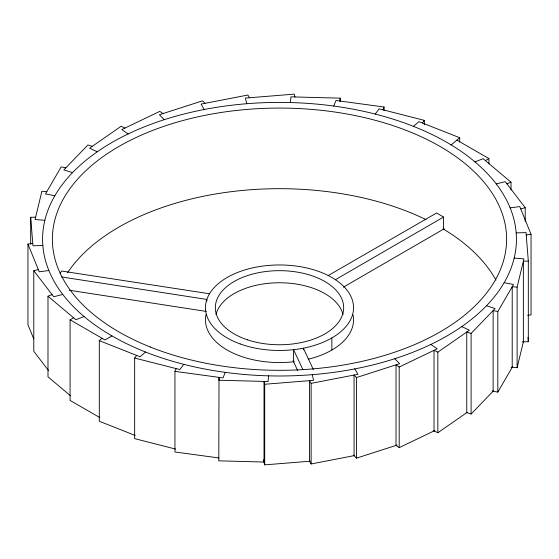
<?xml version="1.0" encoding="UTF-8"?>
<svg xmlns="http://www.w3.org/2000/svg" width="559" height="559" viewBox="0 0 559 559"><rect width="100%" height="100%" fill="white"/><g stroke="black" fill="none" stroke-linecap="round" stroke-linejoin="round"><path stroke-width="0.84" d="M264.645 462.048L218.793 460.826L219.023 377.367L219.023 379.966M268.558 375.844L268.103 381.538L218.793 380.218M290.442 102.549L290.897 96.861L340.207 98.174L340.207 101.64M339.977 101.032L340.207 98.174M511.08 367.228L517.117 367.717L517.117 287.109L523.937 258.88L514.161 258.097M517.117 367.717L523.538 341.151M219.023 457.968L174.946 451.986L174.946 371.379L176.078 368.598M225.256 372.357L222.992 377.905L174.946 371.379M333.744 106.035L336.008 100.487L384.054 107.014L384.054 110.479M382.922 109.802L384.054 107.014M60.127 273.77L61.462 271.017L209.513 293.761M492.046 390.986L497.824 392.104L497.824 311.503L513.511 284.482L504.148 282.665M497.824 392.104L512.638 366.585M175.631 449.087L134.656 438.64L134.656 358.033L136.655 355.419M183.799 364.335L179.809 369.548L134.656 358.033M375.201 114.064L379.191 108.844L424.344 120.36L424.344 124.692M422.345 122.973L424.344 120.36M466.241 412.479L471.097 414.037L471.097 333.43L495.113 308.533L486.491 305.759M471.097 414.037L493.311 391.007M135.229 435.461L99.299 421.255L99.299 340.648L102.094 338.286M145.599 352.051L140.023 356.754L99.299 340.648M413.401 126.341L418.977 121.645L459.701 137.745L459.701 142.084M459.701 137.745L451.33 144.802L450.302 144.39M433.281 430.57L437.844 432.757L437.844 352.149L469.378 330.229L461.783 326.589M437.844 432.757L467.226 412.325M335.414 279.689L443.566 217.039L436.565 213L328.252 275.538M343.352 287.186L444.202 228.764M99.865 417.601L70.078 400.412L70.078 319.804L73.578 317.778M111.961 335.924L104.98 339.956L70.078 319.804M485.422 160.615L488.922 158.588L488.922 163.794M396.031 445.432L396.031 364.824L399.196 367.025L437.173 348.823L430.863 344.435M395.814 445.285L399.196 447.633L434.846 430.542M70.301 395.618L47.99 376.822L47.99 296.214L52.078 294.6M84.032 316.506L75.884 319.727L47.99 296.214M474.968 161.893L483.116 158.672L511.01 182.178L511.01 189.983M506.922 183.799L511.01 182.178M354.064 455.655L354.064 375.047L356.474 377.549L399.594 363.678L394.794 358.703M353.47 455.04L356.474 458.156L397.107 445.09M48.479 370.498L33.785 351.29L33.785 270.682L38.319 269.529M62.755 294.453L53.727 296.752L33.785 270.682M496.245 183.946L505.273 181.64L525.215 207.71L525.215 221.581M520.681 208.863L525.215 207.71M309.553 461.252L309.553 380.644L311.132 383.355L357.935 374.299L354.797 368.898M309.42 461.014L311.132 463.963L354.532 455.564M33.785 338.999L27.95 324.688L27.95 244.08L32.771 243.424M48.864 270.514L39.249 271.821L27.95 244.08M510.136 207.878L519.751 206.571L531.05 234.312L531.05 314.92L527.661 315.381M526.229 234.969L531.05 234.312M264.023 462.034L264.023 381.427L264.707 384.257L313.599 380.323L312.236 374.677M263.485 459.784L264.707 464.864L310.168 461.203M30.682 244.178L30.682 217.311L35.629 217.178M42.819 245.513L32.96 245.778L30.682 217.311M516.181 232.879L526.04 232.614L528.318 261.081L528.318 341.689L522.232 341.849M528.318 261.081L523.371 261.214L523.371 341.822M46.788 191.681L41.883 191.283L35.063 219.512L44.839 220.295M517.117 287.109L512.212 286.711L512.212 367.319M61.483 276.936L206.865 299.428L206.865 301.154M69.225 290.226L206.313 311.433M65.871 167.805L61.176 166.896L45.489 193.917L54.852 195.727M497.824 311.503L493.129 310.594L493.129 391.195M92.235 146.353L87.903 144.963L63.887 169.859L72.509 172.633M471.097 333.43L466.765 332.039L466.765 412.647M124.971 128.067L121.156 126.243L89.622 148.17L97.217 151.81M437.844 352.149L434.029 350.325L434.029 430.933M456.906 140.106L488.922 158.588M162.969 113.568L159.804 111.367L121.827 129.576L128.137 133.957M204.936 103.345L202.526 100.844L159.406 114.714L164.206 119.696A236.932 136.794 0 0 1 516.404 241.306A236.932 136.794 0 0 1 157.89 356.593A236.932 136.794 0 0 1 164.206 119.696M249.447 97.748L247.868 95.037L201.065 104.093L204.203 109.494M302.81 369.45L293.573 349.682L293.573 361.771M293.077 360.702L297.64 370.47M313.299 369.527L303.39 348.173L303.39 349.899M294.977 96.966L294.293 94.136L245.401 98.07L246.764 103.715M527.976 337.336L528.318 341.689M443.566 217.039L443.566 229.134M399.196 367.025L399.196 447.633M356.474 377.549L356.474 458.156M331.857 337.936L331.857 350.032M311.132 383.355L311.132 463.963M264.707 384.257L264.707 464.864M353.057 314.906A74.04 42.75 0 0 1 308.135 359.227M294.376 361.68A74.04 42.75 0 0 1 205.992 314.696M215.984 314.528A64.166 37.048 0 0 1 279.5 282.756A64.166 37.048 0 0 1 343.016 314.528M67.576 272.659A227.115 131.12 0 0 1 426.014 219.617M443.028 228.813A227.115 131.12 0 0 1 495.973 280.136M240.237 343.953A74.04 42.75 0 0 0 353.498 309.218A74.04 42.75 0 0 0 244.765 269.962A74.04 42.75 0 0 0 240.237 343.953M247.413 339.795A64.166 37.048 0 0 0 343.666 307.716A64.166 37.048 0 0 0 247.413 275.629A64.166 37.048 0 0 0 247.413 339.795M150.266 347.02A227.115 131.12 0 0 0 505.853 249.901A227.115 131.12 0 0 0 182.381 120.667A227.115 131.12 0 0 0 150.266 347.02"/></g></svg>
